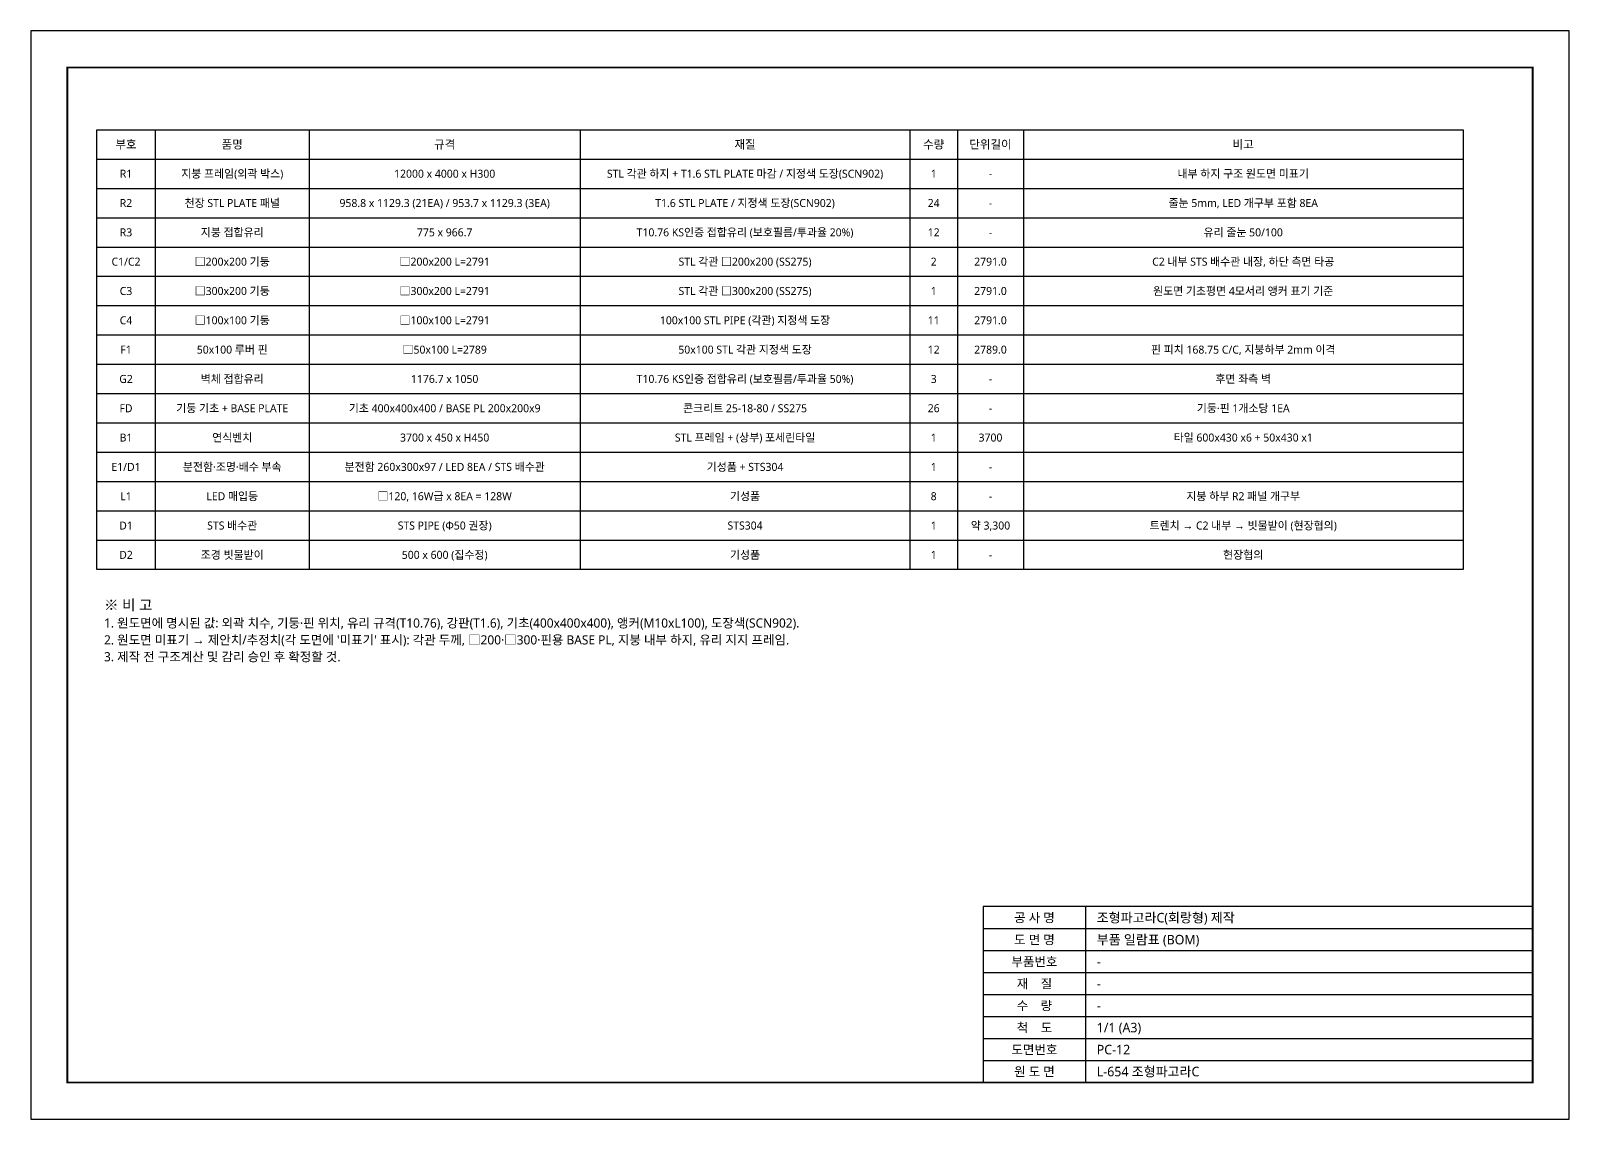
# Model space of a CAD drawing. Header units: millimetres. Extents: x 0 to 600420, y 0 to 14850.
# Drawn here: x 600000 to 600420, y 0 to 297 of the extents above; entities that cross this region are included whole.
import ezdxf
from ezdxf.enums import TextEntityAlignment as Align

# ---------------------------------------------------------------- set-up
doc = ezdxf.new("R2010")
doc.units = ezdxf.units.MM
for name, color, linetype in [('FRAME', 7, 'Continuous'), ('TEXT', 7, 'Continuous'), ('THIN', 8, 'Continuous')]:
    doc.layers.add(name, color=color, linetype=linetype)
doc.styles.add('KOR', font='NanumGothic.ttf')

msp = doc.modelspace()

# ---------------------------------------------------------------- linework, layer by layer
at = {"layer": 'FRAME'}
for points in [[(600000, 0), (600420, 0), (600420, 297), (600000, 297)], [(600018, 270), (600391, 270), (600391, 150), (600018, 150)], [(600260, 10), (600410, 10), (600410, 58), (600260, 58)]]:
    msp.add_lwpolyline(points, close=True, dxfattribs=at)
at = {"layer": 'FRAME', "const_width": 0.5}
msp.add_lwpolyline([(600010, 10), (600410, 10), (600410, 287), (600010, 287)], close=True, dxfattribs=at)
at = {"layer": 'THIN'}
for points in [[(600034, 270), (600034, 150)], [(600076, 270), (600076, 150)], [(600150, 270), (600150, 150)], [(600240, 270), (600240, 150)], [(600253, 270), (600253, 150)], [(600271, 270), (600271, 150)], [(600018, 262), (600391, 262)], [(600018, 254), (600391, 254)], [(600018, 246), (600391, 246)], [(600018, 238), (600391, 238)], [(600018, 230), (600391, 230)], [(600018, 222), (600391, 222)], [(600018, 214), (600391, 214)], [(600018, 206), (600391, 206)], [(600018, 198), (600391, 198)], [(600018, 190), (600391, 190)], [(600018, 182), (600391, 182)], [(600018, 174), (600391, 174)], [(600018, 166), (600391, 166)], [(600018, 158), (600391, 158)], [(600288, 10), (600288, 58)], [(600260, 52), (600410, 52)], [(600260, 46), (600410, 46)], [(600260, 40), (600410, 40)], [(600260, 34), (600410, 34)], [(600260, 28), (600410, 28)], [(600260, 22), (600410, 22)], [(600260, 16), (600410, 16)]]:
    msp.add_lwpolyline(points, dxfattribs=at)

# ---------------------------------------------------------------- texts
at = {"layer": 'TEXT', "style": 'KOR'}
for s, height, p in [('부호', 2.3, (600026, 266)), ('품명', 2.3, (600055, 266)), ('규격', 2.3, (600113, 266)), ('재질', 2.3, (600195, 266)), ('수량', 2.3, (600246.5, 266)), ('단위길이', 2.3, (600262, 266)), ('비고', 2.3, (600331, 266)), ('R1', 2.185, (600026, 258)), ('지붕 프레임(외곽 박스)', 2.185, (600055, 258)), ('12000 x 4000 x H300', 2.185, (600113, 258)), ('STL 각관 하지 + T1.6 STL PLATE 마감 / 지정색 도장(SCN902)', 2.185, (600195, 258)), ('1', 2.18, (600246.5, 258)), ('-', 2.18, (600262, 258)), ('내부 하지 구조 원도면 미표기', 2.185, (600331, 258)), ('R2', 2.185, (600026, 250)), ('천장 STL PLATE 패널', 2.185, (600055, 250)), ('958.8 x 1129.3 (21EA) / 953.7 x 1129.3 (3EA)', 2.185, (600113, 250)), ('T1.6 STL PLATE / 지정색 도장(SCN902)', 2.185, (600195, 250)), ('24', 2.185, (600246.5, 250)), ('-', 2.18, (600262, 250)), ('줄눈 5mm, LED 개구부 포함 8EA', 2.185, (600331, 250)), ('R3', 2.185, (600026, 242)), ('지붕 접합유리', 2.185, (600055, 242)), ('775 x 966.7', 2.185, (600113, 242)), ('T10.76 KS인증 접합유리 (보호필름/투과율 20%)', 2.185, (600195, 242)), ('12', 2.185, (600246.5, 242)), ('-', 2.18, (600262, 242)), ('유리 줄눈 50/100', 2.185, (600331, 242)), ('□200x200 기둥', 2.185, (600055, 234)), ('□200x200 L=2791', 2.185, (600113, 234)), ('STL 각관 □200x200 (SS275)', 2.185, (600195, 234)), ('C2 내부 STS 배수관 내장, 하단 측면 타공', 2.185, (600331, 234)), ('C1/C2', 2.185, (600026, 234)), ('2', 2.18, (600246.5, 234)), ('2791.0', 2.185, (600262, 234)), ('C3', 2.185, (600026, 226)), ('□300x200 기둥', 2.185, (600055, 226)), ('□300x200 L=2791', 2.185, (600113, 226)), ('STL 각관 □300x200 (SS275)', 2.185, (600195, 226)), ('1', 2.18, (600246.5, 226)), ('2791.0', 2.185, (600262, 226)), ('원도면 기초평면 4모서리 앵커 표기 기준', 2.185, (600331, 226)), ('C4', 2.185, (600026, 218)), ('□100x100 기둥', 2.185, (600055, 218)), ('□100x100 L=2791', 2.185, (600113, 218)), ('100x100 STL PIPE (각관) 지정색 도장', 2.185, (600195, 218)), ('11', 2.185, (600246.5, 218)), ('2791.0', 2.185, (600262, 218)), ('F1', 2.185, (600026, 210)), ('50x100 루버 핀', 2.185, (600055, 210)), ('□50x100 L=2789', 2.185, (600113, 210)), ('50x100 STL 각관 지정색 도장', 2.185, (600195, 210)), ('12', 2.185, (600246.5, 210)), ('2789.0', 2.185, (600262, 210)), ('핀 피치 168.75 C/C, 지붕하부 2mm 이격', 2.185, (600331, 210)), ('G2', 2.185, (600026, 202)), ('벽체 접합유리', 2.185, (600055, 202)), ('1176.7 x 1050', 2.185, (600113, 202)), ('T10.76 KS인증 접합유리 (보호필름/투과율 50%)', 2.185, (600195, 202)), ('3', 2.18, (600246.5, 202)), ('-', 2.18, (600262, 202)), ('후면 좌측 벽', 2.185, (600331, 202)), ('FD', 2.185, (600026, 194)), ('기둥 기초 + BASE PLATE', 2.185, (600055, 194)), ('기초 400x400x400 / BASE PL 200x200x9', 2.185, (600113, 194)), ('콘크리트 25-18-80 / SS275', 2.185, (600195, 194)), ('26', 2.185, (600246.5, 194)), ('-', 2.18, (600262, 194)), ('기둥·핀 1개소당 1EA', 2.185, (600331, 194)), ('B1', 2.185, (600026, 186)), ('연식벤치', 2.185, (600055, 186)), ('3700 x 450 x H450', 2.185, (600113, 186)), ('STL 프레임 + (상부) 포세린타일', 2.185, (600195, 186)), ('1', 2.18, (600246.5, 186)), ('3700', 2.185, (600262, 186)), ('타일 600x430 x6 + 50x430 x1', 2.185, (600331, 186)), ('E1/D1', 2.185, (600026, 178)), ('분전함·조명·배수 부속', 2.185, (600055, 178)), ('분전함 260x300x97 / LED 8EA / STS 배수관', 2.185, (600113, 178)), ('기성품 + STS304', 2.185, (600195, 178)), ('1', 2.18, (600246.5, 178)), ('-', 2.18, (600262, 178)), ('L1', 2.185, (600026, 170)), ('LED 매입등', 2.185, (600055, 170)), ('□120, 16W급 x 8EA = 128W', 2.185, (600113, 170)), ('기성품', 2.185, (600195, 170)), ('8', 2.18, (600246.5, 170)), ('-', 2.18, (600262, 170)), ('지붕 하부 R2 패널 개구부', 2.185, (600331, 170)), ('D1', 2.185, (600026, 162)), ('STS 배수관', 2.185, (600055, 162)), ('STS PIPE (Φ50 권장)', 2.185, (600113, 162)), ('STS304', 2.185, (600195, 162)), ('1', 2.18, (600246.5, 162)), ('약 3,300', 2.185, (600262, 162)), ('트렌치 → C2 내부 → 빗물받이 (현장협의)', 2.185, (600331, 162)), ('D2', 2.185, (600026, 154)), ('조경 빗물받이', 2.185, (600055, 154)), ('500 x 600 (집수정)', 2.185, (600113, 154)), ('기성품', 2.185, (600195, 154)), ('1', 2.18, (600246.5, 154)), ('-', 2.18, (600262, 154)), ('현장협의', 2.185, (600331, 154)), ('공 사 명', 2.5, (600274, 55)), ('도 면 명', 2.5, (600274, 49)), ('부품번호', 2.5, (600274, 43)), ('재    질', 2.5, (600274, 37)), ('수    량', 2.5, (600274, 31)), ('척    도', 2.5, (600274, 25)), ('도면번호', 2.5, (600274, 19)), ('원 도 면', 2.5, (600274, 13))]:
    msp.add_text(s, height=height, dxfattribs=at).set_placement(p, align=Align.MIDDLE_CENTER)
for s, height, p in [('※ 비 고', 2.9, (600020, 138)), ('1. 원도면에 명시된 값: 외곽 치수, 기둥·핀 위치, 유리 규격(T10.76), 강판(T1.6), 기초(400x400x400), 앵커(M10xL100), 도장색(SCN902).', 2.5, (600020, 133.4)), ("2. 원도면 미표기 → 제안치/추정치(각 도면에 '미표기' 표시): 각관 두께, □200·□300·핀용 BASE PL, 지붕 내부 하지, 유리 지지 프레임.", 2.5, (600020, 128.8)), ('3. 제작 전 구조계산 및 감리 승인 후 확정할 것.', 2.5, (600020, 124.2))]:
    msp.add_text(s, height=height, dxfattribs=at).set_placement(p, align=Align.BOTTOM_LEFT)
for s, p in [('조형파고라C(회랑형) 제작', (600291, 55)), ('부품 일람표 (BOM)', (600291, 49)), ('-', (600291, 43)), ('-', (600291, 37)), ('-', (600291, 31)), ('1/1 (A3)', (600291, 25)), ('PC-12', (600291, 19)), ('L-654 조형파고라C', (600291, 13))]:
    msp.add_text(s, height=2.6, dxfattribs=at).set_placement(p, align=Align.MIDDLE_LEFT)

doc.saveas('drawing.dxf')
